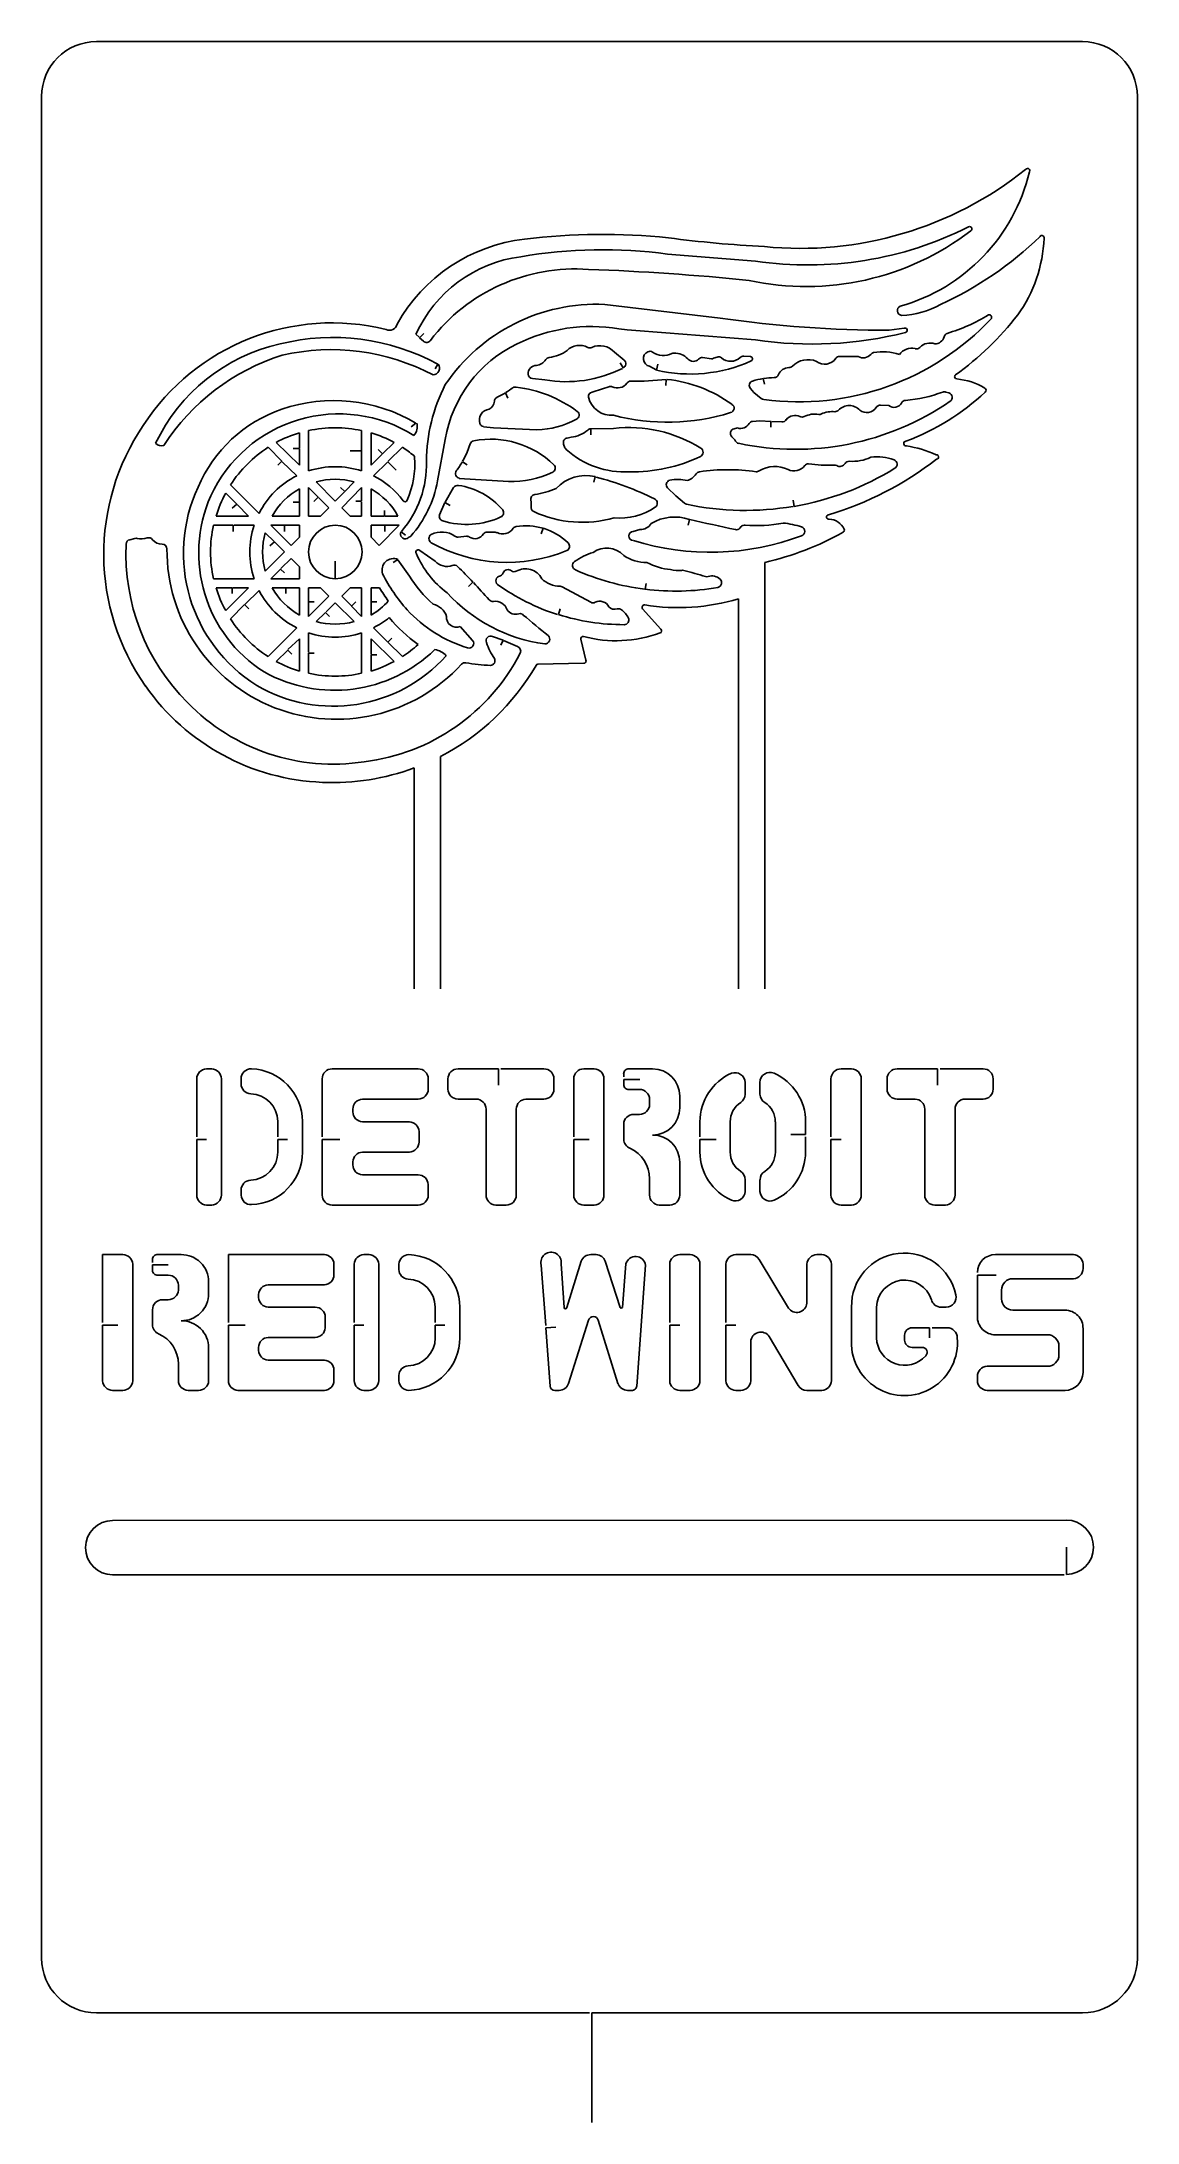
# Model space of a CAD drawing. Extents: x 0 to 2.5, y 0 to 4.75.
import ezdxf

# ---------------------------------------------------------------- set-up
doc = ezdxf.new("R2010")
doc.units = 0
doc.layers.add('WHITE', color=7, linetype='CONTINUOUS')

msp = doc.modelspace()

# ---------------------------------------------------------------- linework, layer by layer
at = {"layer": 'WHITE', "linetype": 'CONTINUOUS'}
for p, q in [((2.375, 4.75), (0.125, 4.75)), ((0, 4.625), (0, 0.375)), ((2.5, 0.375), (2.5, 4.625)), ((1.628999, 4.249), (1.427999, 4.264999)), ((1.284999, 4.15), (1.547999, 4.118999)), ((1.934, 4.091), (1.968, 4.096)), ((0.853999, 4.081999), (0.861, 4.074999)), ((0.871999, 4.084), (0.861999, 4.073999)), ((0.861999, 4.073999), (0.870999, 4.065999)), ((1.328999, 4.022999), (1.307, 4.040999)), ((0.898, 4.002999), (0.903999, 4.013999)), ((1.32, 4.017), (1.327, 4.005)), ((1.386999, 4.008999), (1.401999, 4.000999)), ((1.406, 4.013999), (1.402999, 4)), ((1.527999, 4.026), (1.508, 4.028999)), ((1.541, 4.03), (1.532999, 4.026999)), ((1.616999, 4.031), (1.601999, 4.032)), ((1.820999, 4.031), (1.863, 4.031)), ((1.064, 3.936), (1.057999, 3.947999)), ((1.12, 3.980999), (1.148, 3.977999)), ((1.424, 3.964999), (1.424999, 3.979)), ((1.625, 3.948999), (1.616999, 3.957999)), ((1.641999, 3.934999), (1.625, 3.948999)), ((1.646, 3.980999), (1.649, 3.967999)), ((2.069999, 3.947999), (2.062999, 3.95)), ((1.932999, 3.918999), (1.914, 3.92)), ((0.587999, 3.821), (0.587999, 3.857)), ((0.609, 3.861999), (0.609, 3.769999)), ((0.73, 3.815999), (0.73, 3.861999)), ((0.751999, 3.857), (0.751999, 3.782999)), ((0.842999, 3.871), (0.853999, 3.878999)), ((1.008, 3.871), (1.031, 3.868)), ((1.031, 3.868), (1.129999, 3.864)), ((1.253, 3.865999), (1.253, 3.851999)), ((1.253999, 3.865999), (1.304999, 3.867)), ((1.588, 3.868), (1.58, 3.865999)), ((1.639, 3.884), (1.621999, 3.882999)), ((1.664, 3.882999), (1.639, 3.884)), ((1.664, 3.869999), (1.664, 3.882999)), ((1.689, 3.881999), (1.666, 3.882999)), ((0.547999, 3.792), (0.517, 3.823999)), ((0.535, 3.835), (0.587999, 3.782999)), ((0.574, 3.821), (0.587999, 3.821)), ((0.587999, 3.782999), (0.587999, 3.819999)), ((0.703999, 3.815999), (0.73, 3.815999)), ((0.73, 3.769999), (0.73, 3.815)), ((0.751999, 3.782999), (0.777, 3.808)), ((0.768, 3.819), (0.777999, 3.809)), ((0.777999, 3.809), (0.804, 3.835)), ((0.823, 3.823999), (0.791, 3.792)), ((0.921, 3.842), (0.902999, 3.746999)), ((0.977999, 3.832), (0.971, 3.812999)), ((1.194, 3.822999), (1.190999, 3.831)), ((1.199, 3.845), (1.207999, 3.846999)), ((0.538999, 3.782999), (0.547999, 3.792)), ((0.582, 3.759), (0.549, 3.790999)), ((0.79, 3.790999), (0.757, 3.759)), ((0.809, 3.772), (0.79, 3.790999)), ((0.953, 3.753), (1.065, 3.746)), ((0.971, 3.783999), (0.959999, 3.790999)), ((1.259999, 3.743999), (1.263, 3.756999)), ((0.444999, 3.694), (0.419999, 3.719)), ((0.430999, 3.737999), (0.495999, 3.673)), ((0.587999, 3.698999), (0.587999, 3.729)), ((0.630999, 3.71), (0.609, 3.732)), ((0.609, 3.732), (0.609, 3.667)), ((0.620999, 3.7), (0.630999, 3.71)), ((0.625999, 3.744999), (0.67, 3.700999)), ((0.654999, 3.686), (0.632, 3.709)), ((0.67, 3.700999), (0.690999, 3.721999)), ((0.681999, 3.732), (0.691999, 3.723)), ((0.73, 3.732), (0.685, 3.686)), ((0.691999, 3.723), (0.712999, 3.744999)), ((0.73, 3.700999), (0.73, 3.732)), ((0.751999, 3.729), (0.751999, 3.667)), ((0.939999, 3.732), (0.921, 3.698999)), ((1.427999, 3.730999), (1.447, 3.713)), ((1.447, 3.713), (1.467, 3.696)), ((0.398, 3.667), (0.472, 3.667)), ((0.435, 3.684999), (0.444999, 3.694)), ((0.472, 3.667), (0.446, 3.693)), ((0.526, 3.667), (0.587999, 3.667)), ((0.574, 3.698999), (0.587999, 3.698999)), ((0.587999, 3.667), (0.587999, 3.697999)), ((0.609, 3.667), (0.635999, 3.667)), ((0.635999, 3.667), (0.654999, 3.686)), ((0.685, 3.686), (0.703999, 3.667)), ((0.703999, 3.667), (0.73, 3.667)), ((0.717, 3.700999), (0.73, 3.700999)), ((0.73, 3.667), (0.73, 3.698999)), ((0.751999, 3.667), (0.781, 3.667)), ((0.782, 3.68), (0.782, 3.667)), ((0.782, 3.667), (0.813, 3.667)), ((0.92, 3.697999), (0.907999, 3.67)), ((0.931999, 3.690999), (0.92, 3.697999)), ((1.478, 3.658999), (1.475, 3.645999)), ((1.715, 3.703), (1.717, 3.688999)), ((0.212999, 3.615999), (0.201, 3.612999)), ((0.437, 3.645999), (0.391999, 3.645999)), ((0.437, 3.631999), (0.437, 3.645999)), ((0.485, 3.645999), (0.439, 3.645999)), ((0.531, 3.608), (0.509999, 3.628999)), ((0.554, 3.645999), (0.523, 3.645999)), ((0.523, 3.645999), (0.569, 3.599999)), ((0.554, 3.631999), (0.554, 3.645999)), ((0.587999, 3.645999), (0.555, 3.645999)), ((0.569, 3.599999), (0.587999, 3.618999)), ((0.587999, 3.618999), (0.587999, 3.645999)), ((0.782999, 3.645999), (0.751999, 3.645999)), ((0.751999, 3.645999), (0.751999, 3.618999)), ((0.751999, 3.618999), (0.769999, 3.599999)), ((0.769999, 3.599999), (0.815999, 3.645999)), ((0.782999, 3.631999), (0.782999, 3.645999)), ((0.815999, 3.645999), (0.783999, 3.645999)), ((0.819999, 3.631), (0.829999, 3.622999)), ((0.968999, 3.621), (0.949999, 3.618999)), ((1.034999, 3.63), (1.016999, 3.63)), ((1.139999, 3.625999), (1.144, 3.638999)), ((1.35, 3.631999), (1.365, 3.635999)), ((1.593, 3.638999), (1.595999, 3.642999)), ((0.509999, 3.540999), (0.554, 3.585)), ((0.521, 3.598999), (0.531, 3.608)), ((0.554, 3.585), (0.532, 3.607)), ((0.569, 3.569999), (0.546, 3.546999)), ((0.587999, 3.551), (0.569, 3.569999)), ((0.67, 3.563999), (0.67, 3.523999)), ((0.801999, 3.561), (0.813, 3.568)), ((0.838999, 3.529999), (0.813, 3.566999)), ((0.898, 3.563999), (0.862999, 3.588)), ((0.391999, 3.523999), (0.485, 3.523999)), ((0.545, 3.546), (0.523, 3.523999)), ((0.523, 3.523999), (0.587999, 3.523999)), ((0.554, 3.536999), (0.545, 3.546)), ((0.587999, 3.523999), (0.587999, 3.551)), ((0.973999, 3.506), (0.984, 3.516)), ((1.044, 3.529999), (1.044999, 3.529999)), ((1.649999, 2.588), (1.649999, 3.561)), ((0.435, 3.503), (0.398, 3.503)), ((0.419999, 3.450999), (0.472, 3.503)), ((0.435, 3.49), (0.435, 3.503)), ((0.472, 3.503), (0.435999, 3.503)), ((0.495999, 3.496999), (0.463999, 3.466)), ((0.556999, 3.503), (0.526, 3.503)), ((0.556999, 3.49), (0.556999, 3.503)), ((0.587999, 3.503), (0.558, 3.503)), ((0.587999, 3.440999), (0.587999, 3.503)), ((0.635999, 3.503), (0.609, 3.503)), ((0.609, 3.503), (0.609, 3.471999)), ((0.609, 3.437999), (0.654999, 3.483999)), ((0.621999, 3.470999), (0.609, 3.470999)), ((0.609, 3.470999), (0.609, 3.437999)), ((0.654999, 3.483999), (0.635999, 3.503)), ((0.648999, 3.447999), (0.67, 3.469)), ((0.67, 3.469), (0.712999, 3.426)), ((0.685, 3.483999), (0.703999, 3.503)), ((0.707, 3.461999), (0.685, 3.483999)), ((0.703999, 3.503), (0.73, 3.503)), ((0.707, 3.460999), (0.717, 3.470999)), ((0.73, 3.503), (0.73, 3.437999)), ((0.771, 3.503), (0.751999, 3.503)), ((0.751999, 3.503), (0.751999, 3.471999)), ((0.764999, 3.470999), (0.751999, 3.470999)), ((0.751999, 3.470999), (0.751999, 3.440999)), ((1.253, 3.47), (1.187999, 3.505)), ((1.378999, 3.513), (1.376999, 3.5)), ((1.59, 3.477999), (1.59, 2.588)), ((0.462999, 3.464999), (0.430999, 3.431999)), ((0.472999, 3.454999), (0.462999, 3.464999)), ((0.625999, 3.426), (0.648, 3.447)), ((0.648, 3.447), (0.657, 3.437999)), ((0.73, 3.437999), (0.707, 3.460999)), ((1.182999, 3.454999), (1.179, 3.441999)), ((1.412999, 3.408999), (1.371, 3.454999)), ((0.517, 3.345999), (0.582, 3.411999)), ((0.587999, 3.387), (0.561999, 3.361999)), ((0.587999, 3.312999), (0.587999, 3.387)), ((0.609, 3.4), (0.609, 3.355999)), ((0.73, 3.308), (0.73, 3.4)), ((0.804, 3.335), (0.751999, 3.387)), ((0.751999, 3.387), (0.751999, 3.351999)), ((0.757, 3.411999), (0.788999, 3.38)), ((0.799, 3.388), (0.79, 3.378999)), ((0.79, 3.378999), (0.823, 3.345999)), ((0.982999, 3.382999), (0.954999, 3.414999)), ((1.052999, 3.384), (1.029, 3.391999)), ((1.047999, 3.371999), (1.052999, 3.384)), ((1.085999, 3.368999), (1.054, 3.382999)), ((1.241999, 3.338), (1.23, 3.385999)), ((0.561999, 3.361), (0.535, 3.335)), ((0.570999, 3.351999), (0.561999, 3.361)), ((0.621999, 3.354), (0.609, 3.354)), ((0.609, 3.354), (0.609, 3.308)), ((0.764999, 3.349999), (0.751999, 3.349999)), ((0.751999, 3.349999), (0.751999, 3.312999)), ((1.131999, 3.328999), (1.236999, 3.331)), ((0.85, 3.092), (0.85, 2.588)), ((0.91, 2.588), (0.91, 3.118)), ((0.354, 2.381999), (0.354, 2.25)), ((0.388, 2.404999), (0.375999, 2.404999)), ((0.409999, 2.117), (0.409999, 2.381999)), ((0.455, 2.381999), (0.455, 2.371)), ((0.639999, 2.381999), (0.639999, 2.25)), ((0.859, 2.404999), (0.662999, 2.404999)), ((0.882, 2.358999), (0.882, 2.381999)), ((0.926999, 2.381999), (0.926999, 2.358999)), ((1.042, 2.404999), (0.949999, 2.404999)), ((1.042, 2.368), (1.042, 2.404999)), ((1.146, 2.404999), (1.047999, 2.404999)), ((1.169, 2.358999), (1.169, 2.381999)), ((1.213999, 2.381999), (1.213999, 2.25)), ((1.261, 2.404999), (1.236999, 2.404999)), ((1.282999, 2.117), (1.282999, 2.381999)), ((1.327999, 2.394), (1.327999, 2.387)), ((1.365, 2.381), (1.327999, 2.381)), ((1.327999, 2.381), (1.327999, 2.368999)), ((1.394, 2.404999), (1.34, 2.404999)), ((1.800999, 2.381999), (1.800999, 2.25)), ((1.848, 2.404999), (1.824, 2.404999)), ((1.87, 2.117), (1.87, 2.381999)), ((1.929, 2.381999), (1.929, 2.358999)), ((2.043999, 2.404999), (1.952, 2.404999)), ((2.043999, 2.368), (2.043999, 2.404999)), ((2.148, 2.404999), (2.049999, 2.404999)), ((2.171, 2.358999), (2.171, 2.381999)), ((0.731999, 2.335999), (0.859, 2.335999)), ((0.949999, 2.335999), (0.990999, 2.335999)), ((1.105, 2.335999), (1.146, 2.335999)), ((1.34, 2.358), (1.363999, 2.358)), ((1.386999, 2.335), (1.386999, 2.323999)), ((1.455999, 2.315999), (1.455999, 2.342999)), ((1.605, 2.346999), (1.605, 2.374)), ((1.639, 2.374), (1.639, 2.346999)), ((1.952, 2.335999), (1.993, 2.335999)), ((2.107, 2.335999), (2.148, 2.335999)), ((0.538999, 2.285), (0.538999, 2.25)), ((0.595, 2.214999), (0.595, 2.285)), ((0.709999, 2.306999), (0.709999, 2.312999)), ((0.838999, 2.283999), (0.731999, 2.283999)), ((1.014, 2.312999), (1.014, 2.117)), ((1.082999, 2.117), (1.082999, 2.312999)), ((1.363999, 2.301), (1.350999, 2.301)), ((1.501999, 2.283999), (1.501999, 2.25)), ((1.570999, 2.214999), (1.570999, 2.283999)), ((1.674, 2.283999), (1.674, 2.214999)), ((1.743, 2.255), (1.743, 2.283999)), ((2.015, 2.312999), (2.015, 2.117)), ((2.084, 2.117), (2.084, 2.312999)), ((0.375999, 2.243999), (0.354, 2.243999)), ((0.354, 2.243999), (0.354, 2.117)), ((0.560999, 2.243999), (0.538999, 2.243999)), ((0.538999, 2.243999), (0.538999, 2.214999)), ((0.68, 2.243999), (0.639999, 2.243999)), ((0.639999, 2.243999), (0.639999, 2.117)), ((0.861, 2.237999), (0.861, 2.262)), ((1.248999, 2.243999), (1.213999, 2.243999)), ((1.213999, 2.243999), (1.213999, 2.117)), ((1.327999, 2.279), (1.327999, 2.243999)), ((1.539, 2.243999), (1.501999, 2.243999)), ((1.501999, 2.243999), (1.501999, 2.214999)), ((1.708999, 2.255), (1.743, 2.255)), ((1.743, 2.214999), (1.743, 2.25)), ((1.824, 2.243999), (1.800999, 2.243999)), ((1.800999, 2.243999), (1.800999, 2.117)), ((0.709999, 2.186), (0.709999, 2.193)), ((0.731999, 2.214999), (0.838999, 2.214999)), ((1.455999, 2.117), (1.455999, 2.191999)), ((0.859, 2.163), (0.731999, 2.163)), ((0.882, 2.117), (0.882, 2.141)), ((1.386999, 2.154), (1.386999, 2.117)), ((1.605, 2.125), (1.605, 2.151999)), ((1.639, 2.151999), (1.639, 2.125)), ((0.375999, 2.094), (0.388, 2.094)), ((0.455, 2.128), (0.455, 2.117)), ((0.662999, 2.094), (0.859, 2.094)), ((1.036, 2.094), (1.059999, 2.094)), ((1.236999, 2.094), (1.261, 2.094)), ((1.409, 2.094), (1.432999, 2.094)), ((1.824, 2.094), (1.848, 2.094)), ((2.038, 2.094), (2.062, 2.094)), ((0.138999, 1.825999), (0.138999, 1.980999)), ((0.138999, 1.980999), (0.185, 1.980999)), ((0.208, 1.958999), (0.208, 1.692999)), ((0.252999, 1.97), (0.252999, 1.963)), ((0.289, 1.957999), (0.252999, 1.957999)), ((0.252999, 1.957999), (0.252999, 1.945)), ((0.317999, 1.980999), (0.264999, 1.980999)), ((0.644999, 1.980999), (0.425999, 1.980999)), ((0.425999, 1.980999), (0.425999, 1.825999)), ((0.666999, 1.934999), (0.666999, 1.958999)), ((0.712999, 1.958999), (0.712999, 1.825999)), ((0.746999, 1.980999), (0.735, 1.980999)), ((0.768999, 1.692999), (0.768999, 1.958999)), ((0.814999, 1.958999), (0.814999, 1.947)), ((1.149999, 1.819), (1.139999, 1.957)), ((1.184999, 1.96), (1.192, 1.86)), ((1.197999, 1.86), (1.230999, 1.965999)), ((1.253, 1.980999), (1.264999, 1.980999)), ((1.286, 1.965999), (1.32, 1.86)), ((1.325, 1.86), (1.332999, 1.96)), ((1.378, 1.957), (1.358, 1.680999)), ((1.432999, 1.825999), (1.432999, 1.958999)), ((1.455999, 1.980999), (1.48, 1.980999)), ((1.501999, 1.958999), (1.501999, 1.692999)), ((1.560999, 1.958999), (1.560999, 1.825999)), ((1.618, 1.980999), (1.583999, 1.980999)), ((1.703999, 1.858999), (1.636999, 1.97)), ((1.746, 1.958999), (1.746, 1.87)), ((1.779999, 1.980999), (1.769, 1.980999)), ((1.802, 1.692999), (1.802, 1.958999)), ((2.354, 1.980999), (2.176, 1.980999)), ((2.375999, 1.949), (2.375999, 1.958999)), ((0.264999, 1.934), (0.289, 1.934)), ((0.312, 1.911), (0.312, 1.899999)), ((0.381, 1.891999), (0.381, 1.919)), ((0.517, 1.911999), (0.644999, 1.911999)), ((2.177999, 1.934), (2.134999, 1.934)), ((2.134999, 1.934), (2.134999, 1.84)), ((2.216, 1.925999), (2.354, 1.925999)), ((0.252999, 1.855), (0.252999, 1.820999)), ((0.289, 1.878), (0.275999, 1.878)), ((0.495, 1.883), (0.495, 1.889999)), ((0.624, 1.860999), (0.517, 1.860999)), ((0.898, 1.860999), (0.898, 1.825999)), ((0.953999, 1.791), (0.953999, 1.860999)), ((1.848, 1.860999), (1.848, 1.791)), ((1.904999, 1.791), (1.904999, 1.860999)), ((2.052, 1.860999), (2.063999, 1.860999)), ((2.19, 1.879999), (2.19, 1.899999)), ((2.335, 1.853999), (2.216, 1.853999)), ((0.138999, 1.692999), (0.138999, 1.82)), ((0.138999, 1.82), (0.173999, 1.82)), ((0.463999, 1.82), (0.425999, 1.82)), ((0.425999, 1.82), (0.425999, 1.692999)), ((0.647, 1.814), (0.647, 1.838)), ((0.735, 1.82), (0.712999, 1.82)), ((0.712999, 1.82), (0.712999, 1.692999)), ((0.92, 1.82), (0.898, 1.82)), ((0.898, 1.82), (0.898, 1.791)), ((1.149999, 1.814), (1.172999, 1.815)), ((1.159999, 1.680999), (1.149999, 1.814)), ((1.248, 1.830999), (1.202, 1.687)), ((1.315, 1.687), (1.269999, 1.830999)), ((1.432999, 1.692999), (1.432999, 1.82)), ((1.432999, 1.82), (1.455999, 1.82)), ((1.583999, 1.82), (1.560999, 1.82)), ((1.560999, 1.82), (1.560999, 1.692999)), ((2.026, 1.814), (1.985999, 1.814)), ((2.026, 1.791), (2.026, 1.814)), ((2.065999, 1.814), (2.032, 1.814)), ((2.375999, 1.712), (2.375999, 1.812)), ((0.381, 1.692999), (0.381, 1.768)), ((0.495, 1.761999), (0.495, 1.769)), ((0.517, 1.792), (0.624, 1.792)), ((1.618, 1.692999), (1.618, 1.781999)), ((1.659999, 1.794), (1.725999, 1.682)), ((1.968999, 1.797), (1.968999, 1.786)), ((1.985999, 1.769), (2.009, 1.769)), ((2.176, 1.797999), (2.295, 1.797999)), ((2.321, 1.771999), (2.321, 1.751999)), ((0.312, 1.730999), (0.312, 1.692999)), ((0.644999, 1.74), (0.517, 1.74)), ((0.666999, 1.692999), (0.666999, 1.717)), ((2.295, 1.725999), (2.157, 1.725999)), ((0.185, 1.671), (0.162, 1.671)), ((0.333999, 1.671), (0.358, 1.671)), ((0.448, 1.671), (0.644999, 1.671)), ((0.735, 1.671), (0.746999, 1.671)), ((0.814999, 1.705), (0.814999, 1.692999)), ((1.180999, 1.671), (1.171, 1.671)), ((1.345999, 1.671), (1.337, 1.671)), ((1.48, 1.671), (1.455999, 1.671)), ((1.583999, 1.671), (1.595, 1.671)), ((1.746, 1.671), (1.779999, 1.671)), ((2.134999, 1.702999), (2.134999, 1.692999)), ((2.157, 1.671), (2.335, 1.671)), ((2.338, 1.375), (0.162, 1.373999)), ((2.338, 1.312999), (2.338, 1.251)), ((0.162, 1.25), (2.332999, 1.25)), ((0.125, 0.25), (1.25, 0.25)), ((1.254999, 0), (1.254999, 0.25)), ((1.254999, 0.25), (2.375, 0.25))]:
    msp.add_line(p, q, dxfattribs=at)
msp.add_circle((0.67, 3.585), 0.061, dxfattribs=at)
for centre, radius, start, end in [((0.125, 4.625), 0.125, 90, 180), ((2.375, 4.625), 0.125, 0, 90), ((1.730899, 5.1019), 0.823957, 264.2957, 308.6044), ((1.844799, 4.550899), 0.420696, 285.7509, 346.5451), ((2.2495, 4.4555), 0.005147, 330.9454, 150.9456), ((1.749, 5.0545), 0.814378, 261.5266, 296.7066), ((2.117499, 4.322499), 0.005147, 299.0546, 119.0507), ((1.145099, 3.919099), 0.382337, 96.47258, 150.9075), ((1.279099, 2.8702), 1.439729, 83.9837, 97.06578), ((1.8068, 7.218899), 2.941136, 262.6394, 266.9244), ((1.744899, 4.808199), 0.617239, 257.7561, 307.4231), ((1.71, 4.892999), 0.817537, 294.6528, 314.0088), ((1.9648, 4.313699), 0.322459, 324.4024, 357.7428), ((2.282099, 4.3022), 0.005044, 346.2392, 145.6734), ((1.1316, 3.956999), 0.304456, 97.28374, 155.7585), ((1.217599, 3.814499), 0.416603, 85.81541, 142.5195), ((1.2804, 3.151799), 1.122942, 82.44717, 99.6066), ((1.0505, -1.3529), 5.586392, 84.21072, 87.97395), ((1.266099, 3.7341), 0.416336, 87.39806, 145.9855), ((1.9634, 4.1359), 0.010989, 113.5403, 262.681), ((1.9545, 4.3227), 0.197832, 272.1725, 299.1953), ((0.6631, 3.593699), 0.514203, 76.17185, 146.9682), ((0.794099, 4.1083), 0.017219, 242.1032, 348.9511), ((1.2529, 3.722799), 0.376693, 80.20261, 116.4698), ((38.473, 467.391), 464.7846, 265.4147, 265.4533), ((1.9347, 6.775199), 2.684201, 261.7169, 269.985), ((1.757599, 4.9306), 0.871142, 261.5109, 284.1798), ((1.7278, 4.5297), 0.601991, 262.3827, 316.8511), ((1.9695, 4.091), 0.00522, 286.6978, 106.6992), ((1.954499, 4.4597), 0.391896, 286.5298, 301.6257), ((1.6697, 4.5615), 0.707269, 305.9577, 321.9943), ((2.1617, 4.120399), 0.005852, 335.6384, 106.8868), ((0.6348, 3.6552), 0.414858, 102.6427, 154.621), ((0.664399, 3.570299), 0.504259, 61.63075, 103.813), ((0.661, 3.552799), 0.494062, 61.99301, 103.1024), ((0.878099, 4.0739), 0.010621, 228.0529, 326.4572), ((1.2118, 3.7939), 0.294766, 115.4784, 170.608), ((1.1497, 4.1108), 0.08222, 275.7937, 306.842), ((1.2274, 4.0153), 0.041144, 63.12356, 133.7185), ((1.250499, 4.0618), 0.010783, 245.3365, 294.6638), ((1.2734, 4.0106), 0.045311, 42.1376, 113.9626), ((1.3903, 4.026099), 0.017495, 114.6608, 259.0769), ((1.3877, 4.032199), 0.010822, 54.40078, 115.6224), ((1.418399, 4.0752), 0.042047, 234.4943, 297.7839), ((1.4426, 4.027999), 0.011007, 87.91743, 114.7022), ((1.4434, 3.996599), 0.042434, 43.85424, 90.5406), ((1.900499, 4.029699), 0.01058, 103.6424, 143.455), ((1.9198, 3.924), 0.11803, 71.62643, 100.6435), ((1.985, 4.014999), 0.035, 76.75942, 143.1301), ((1.9962, 4.058899), 0.010404, 252.0875, 318.5037), ((2.0269, 4.0309), 0.031138, 69.12085, 137.3426), ((2.0378, 4.081999), 0.022, 270.5209, 344.1985), ((2.069299, 4.0741), 0.010473, 108.4345, 169.5484), ((0.6965, 3.5608), 0.495683, 107.3127, 147.3808), ((0.8917, 4.005), 0.016052, 274.6451, 34.08548), ((1.128999, 3.992), 0.018999, 90, 183.0133), ((1.121, 3.991999), 0.011045, 185.1944, 264.8053), ((1.125299, 4.0404), 0.029648, 277.173, 326.4171), ((1.197299, 4.257899), 0.284208, 260.0107, 296.7003), ((1.159299, 4.017999), 0.011076, 96.74006, 147.1692), ((1.3215, 4.014699), 0.01115, 299.5537, 47.89824), ((1.48, 4.329999), 0.338864, 256.866, 294.22), ((1.486999, 4.037), 0.01697, 220.2367, 315), ((1.5075, 4.017999), 0.011011, 87.39743, 140.5261), ((1.528399, 4.036799), 0.010825, 267.8792, 295.1448), ((1.544199, 4.019899), 0.010575, 49.98634, 107.5789), ((1.572, 4.051999), 0.031827, 228.8137, 313.727), ((1.6016, 4.020999), 0.011007, 87.91743, 133.5318), ((1.616299, 4.0257), 0.00542, 299.876, 82.47627), ((1.705899, 3.978699), 0.027344, 91.88799, 155.5907), ((1.705399, 4.017), 0.011007, 267.9174, 313.5301), ((1.7485, 3.974499), 0.049502, 66.80154, 135.8185), ((1.7867, 4.044199), 0.030583, 232.3057, 325.7905), ((1.820399, 4.020199), 0.010807, 86.82038, 141.009), ((1.8743, 4.0518), 0.023671, 241.4861, 318.2452), ((1.269999, 3.7885), 0.392015, 152.912, 179.4884), ((0.930599, 4.167099), 0.253447, 295.3215, 300.1767), ((0.9234, 4.1634), 0.253681, 302.3118, 306.6982), ((1.080299, 3.950299), 0.011035, 75.83783, 118.6513), ((1.0496, 3.673499), 0.289444, 53.44287, 83.37344), ((1.2583, 3.9398), 0.010456, 102.7071, 189.913), ((1.615, 2.879299), 1.129283, 106.5141, 108.536), ((1.298, 3.951599), 0.011142, 68.96249, 111.0377), ((1.3137, 3.985899), 0.02658, 243.9164, 323.2594), ((1.3442, 3.963999), 0.011001, 91.04163, 146.8884), ((1.3578, 4.5177), 0.542875, 268.5434, 277.1106), ((1.394, 3.672699), 0.308077, 54.01912, 83.85082), ((1.6251, 3.964799), 0.010575, 106.9053, 220.0137), ((1.671999, 3.823999), 0.159062, 99.40309, 108.321), ((1.672999, 3.823999), 0.158977, 90.72065, 99.04757), ((1.670799, 3.993999), 0.011001, 271.0416, 338.5873), ((1.9456, 4.2441), 0.314138, 274.6379, 290.5753), ((1.782799, 4.346), 0.542089, 290.4274, 313.0714), ((2.059499, 3.9404), 0.010218, 69.96899, 110.0311), ((2.066599, 3.937699), 0.0108, 306.3394, 71.73192), ((2.088, 3.985), 0.004999, 126.8705, 270), ((2.074399, 3.830399), 0.150198, 58.89231, 84.80553), ((2.1491, 3.9541), 0.005658, 313.5679, 59.38228), ((0.652199, 3.6077), 0.3207, 108.9604, 157.0008), ((0.6782, 3.5784), 0.321711, 57.93042, 155.2672), ((0.666399, 3.563799), 0.366803, 59.23984, 108.8301), ((1.023699, 3.8861), 0.025045, 96.18861, 198.8691), ((1.011, 3.930599), 0.022058, 297.0309, 355.8404), ((1.0441, 3.928099), 0.011136, 117.2553, 175.3644), ((1.216099, 3.8975), 0.010269, 292.3195, 55.23425), ((1.3, 3.950099), 0.053389, 193.0992, 275.3791), ((1.427899, 4.3708), 0.48948, 255.4584, 287.1208), ((1.569499, 3.9131), 0.010404, 283.9027, 58.28429), ((1.72, 4.442199), 0.622916, 257.9541, 304.5218), ((1.6483, 3.944), 0.011004, 235.0078, 268.4378), ((1.7188, 3.8716), 0.025043, 63.43494, 142.1252), ((1.764, 3.846999), 0.052773, 80.1807, 117.0506), ((1.7742, 3.910099), 0.011182, 263.8294, 295.4193), ((1.803599, 3.846099), 0.059246, 83.79865, 114.5318), ((1.809399, 3.916299), 0.01128, 273.0393, 319.6742), ((1.842499, 3.8845), 0.034648, 45, 135.0001), ((1.882899, 3.9279), 0.02473, 229.9273, 328.5594), ((1.9132, 3.909), 0.011029, 85.84035, 146.8895), ((1.9449, 3.934799), 0.019709, 233.0141, 330.183), ((1.971799, 3.92), 0.011029, 94.15965, 152.9696), ((0.665099, 3.5801), 0.523405, 145.8393, 215.1203), ((0.67, 3.585), 0.284091, 106.7765, 118.369), ((0.669499, 3.584899), 0.283627, 77.68373, 102.3163), ((0.667999, 3.5861), 0.283632, 61.34762, 72.77251), ((0.827299, 3.871299), 0.029714, 316.9091, 15.01827), ((1.009899, 3.881299), 0.010435, 198.435, 259.5485), ((1.126999, 4.056), 0.192023, 270.8952, 298.9677), ((1.201299, 3.915999), 0.069324, 275.5461, 310.1443), ((1.2534, 3.855399), 0.010607, 92.16142, 134.2361), ((1.339299, 3.556), 0.312885, 58.23531, 96.29368), ((1.582, 3.855799), 0.010394, 101.0937, 228.0937), ((1.5356, 3.8083), 0.055932, 32.07063, 45.2173), ((1.5949, 3.888799), 0.021941, 251.6478, 330.5142), ((1.623299, 3.871999), 0.011076, 96.74006, 147.1713), ((1.6899, 3.8928), 0.010791, 265.2363, 327.4881), ((1.735, 3.904), 0.01118, 243.435, 296.5651), ((0.2739, 3.8471), 0.019799, 225.4093, 284.9502), ((0.67, 3.584999), 0.283778, 122.626, 147.3739), ((0.668999, 3.585), 0.284253, 50.71059, 57.20421), ((0.643199, 3.7866), 0.208311, 336.3391, 3.964112), ((0.846, 3.801), 0.004999, 0, 53.1301), ((0.7739, 3.902899), 0.216634, 329.2086, 335.4816), ((0.988499, 3.828099), 0.011183, 102.9178, 159.6233), ((1.0239, 3.6331), 0.209343, 46.12255, 100.4297), ((1.200799, 3.8347), 0.010475, 99.91251, 200.6841), ((1.2038, 3.827199), 0.010652, 203.1983, 230.3322), ((1.330099, 3.966099), 0.198399, 227.8604, 273.1494), ((1.3492, 4.1226), 0.35468, 268.6753, 295.6981), ((1.498399, 3.812799), 0.01077, 295.1451, 58.67131), ((1.591999, 3.843), 0.010295, 209.0546, 258.6911), ((1.849699, 3.8933), 0.101531, 266.216, 294.6214), ((1.907299, 3.6995), 0.102672, 68.45766, 98.57218), ((1.9725, 3.832499), 0.005522, 95.19521, 275.1944), ((1.932499, 3.563799), 0.266305, 65.95669, 81.25217), ((2.0415, 3.802), 0.005024, 275.7106, 95.71303), ((0.669999, 3.585), 0.194987, 116.8279, 153.1721), ((0.6695, 3.5848), 0.194831, 71.90915, 108.0909), ((0.669, 3.585), 0.194987, 36.86987, 63.17213), ((0.643499, 3.785399), 0.234601, 319.1656, 1.612197), ((0.955699, 3.7641), 0.011353, 148.69, 256.3289), ((0.773099, 3.900399), 0.216564, 322.9767, 329.6579), ((1.07, 3.976), 0.230054, 268.7546, 294.6707), ((1.1612, 3.776599), 0.010733, 296.5651, 43.49277), ((1.2414, 3.6679), 0.09168, 76.37301, 137.3436), ((1.094399, 3.1003), 0.677528, 63.37822, 75.41612), ((1.463, 3.782), 0.03551, 286.3895, 327.6526), ((1.5024, 3.756899), 0.011187, 97.18854, 147.0183), ((1.5655, 3.334199), 0.438568, 81.54288, 98.45712), ((1.630699, 3.7788), 0.010822, 266.2916, 305.5992), ((1.672699, 3.7121), 0.068021, 63.54796, 121.6572), ((1.7162, 3.8022), 0.031985, 245.6742, 320.8366), ((1.6057, 4.3308), 0.651379, 279.8383, 301.5988), ((1.7495, 3.775), 0.011011, 87.39743, 140.5276), ((1.796599, 4.125), 0.342189, 262.173, 271.9091), ((1.583899, 4.3843), 0.74484, 286.4642, 307.9546), ((1.8092, 3.7719), 0.011182, 64.58071, 96.17068), ((1.820999, 3.793999), 0.013892, 239.7434, 329.7436), ((1.8423, 3.781), 0.011022, 86.35882, 147.1726), ((1.940999, 3.785), 0.010816, 303.6901, 68.19823), ((0.680099, 3.582299), 0.356516, 154.9948, 237.9725), ((0.6796, 3.5826), 0.321267, 156.052, 237.7148), ((0.6689, 3.583), 0.283632, 151.3476, 162.7725), ((0.67, 3.585), 0.16571, 119.6591, 150.3409), ((0.669499, 3.584899), 0.165904, 74.7994, 105.2006), ((0.6685, 3.5859), 0.165702, 29.30313, 59.73611), ((0.652999, 3.790199), 0.253705, 318.1639, 350.1961), ((0.949399, 3.725899), 0.011214, 81.79765, 147.0181), ((0.9275, 3.575599), 0.163123, 40.2508, 81.71593), ((1.126999, 3.705), 0.01118, 100.3048, 190.3054), ((1.093899, 3.9177), 0.204076, 278.7654, 293.1101), ((1.393999, 3.696), 0.010816, 303.6901, 68.19823), ((1.436399, 3.738399), 0.011131, 107.7839, 221.3788), ((1.4508, 3.660799), 0.089981, 75.71666, 101.4099), ((0.829299, 3.704599), 0.005024, 211.1593, 341.2025), ((0.918099, 3.6663), 0.010756, 159.8804, 253.2501), ((0.9697, 3.835099), 0.187266, 253.0165, 294.7174), ((1.0433, 3.6747), 0.010778, 295.8519, 35.90956), ((1.086, 3.694), 0.03132, 350.8374, 16.69924), ((1.128, 3.686999), 0.01118, 169.6952, 243.4344), ((1.2332, 3.9139), 0.261276, 245.0533, 286.1804), ((1.320099, 3.8039), 0.141603, 264.2854, 304.3522), ((1.444, 3.562), 0.102727, 70.68361, 121.0594), ((1.4736, 3.7043), 0.010604, 231.509, 255.8328), ((1.605999, 4.330999), 0.651148, 258.0343, 279.6359), ((5.264599, 20.53), 17.2905, 257.3531, 257.7061), ((1.796, 3.665), 0.005099, 101.3107, 281.3099), ((1.795499, 3.6211), 0.038898, 24.127, 87.79155), ((0.2034, 3.602799), 0.010478, 103.2405, 178.8981), ((0.215499, 3.6059), 0.010404, 76.09731, 103.9028), ((0.228, 3.652), 0.037336, 254.476, 290.3764), ((0.244199, 3.606699), 0.010822, 35.59922, 107.2587), ((0.274, 3.629999), 0.027018, 218.9909, 272.1211), ((0.669, 3.584999), 0.283637, 167.5807, 192.4192), ((0.67, 3.585), 0.194797, 161.7511, 198.2489), ((0.669999, 3.585), 0.165939, 164.6237, 195.3763), ((0.8295, 3.625799), 0.010783, 151.3045, 294.6638), ((1.0891, 3.216799), 0.473746, 121.4387, 122.5797), ((0.8949, 3.615499), 0.011183, 121.8425, 238.1575), ((0.9126, 3.5773), 0.053233, 55.17551, 116.3244), ((0.9494, 3.629999), 0.011016, 234.5825, 273.1221), ((0.9697, 3.610199), 0.010822, 54.40078, 93.70869), ((0.988499, 3.638299), 0.023055, 237.0702, 327.7575), ((1.016499, 3.619), 0.011011, 87.39743, 140.5285), ((1.0343, 3.618799), 0.01123, 65.26049, 86.42435), ((1.0519, 3.654799), 0.028817, 243.435, 326.7511), ((1.084699, 3.631899), 0.011229, 98.70737, 140.782), ((1.1045, 3.5039), 0.140756, 73.70235, 98.78645), ((1.1035, 3.504499), 0.140742, 46.15152, 72.85239), ((1.35, 3.6215), 0.010499, 90, 270), ((1.526, 4.177), 0.592696, 252.7267, 290.5447), ((1.3651, 3.666999), 0.031, 269.8152, 326.7207), ((1.5855, 3.6459), 0.01021, 255.8277, 317.3858), ((1.6035, 3.635499), 0.010606, 81.8698, 135), ((1.629099, 3.985899), 0.340753, 265.9443, 280.6372), ((1.493199, 4.234499), 0.691511, 283.1058, 299.0522), ((1.672999, 3.459), 0.192937, 71.56504, 84.3485), ((1.730999, 3.631999), 0.01044, 286.6994, 73.30076), ((1.8256, 3.6348), 0.005882, 305.3112, 22.16554), ((0.67, 3.579399), 0.477583, 177.1676, 225.1188), ((0.275, 3.592), 0.010999, 0, 90), ((0.672399, 3.5894), 0.386491, 179.6145, 317.6425), ((0.803, 3.5436), 0.026369, 67.71442, 198.9832), ((0.858999, 3.5845), 0.005315, 41.18592, 221.1862), ((1.051699, 3.6637), 0.213378, 202.8037, 233.5758), ((1.062, 3.915999), 0.355005, 240.8357, 292.5206), ((0.924999, 3.587999), 0.036055, 221.6335, 289.44), ((1.193899, 3.5979), 0.010715, 292.4965, 48.76337), ((1.222, 3.553999), 0.010816, 123.6901, 248.1988), ((1.2947, 3.4582), 0.131044, 106.2637, 126.905), ((1.288999, 3.539999), 0.053758, 43.49257, 125.1663), ((1.379299, 3.651), 0.090016, 235.2687, 271.0821), ((1.116999, 3.706), 0.379686, 206.7675, 221.7965), ((1.0964, 3.692399), 0.304349, 212.2488, 228.0632), ((0.941399, 3.5436), 0.011327, 47.8624, 112.9325), ((-0.272899, 2.328999), 1.728804, 43.36169, 45.02578), ((1.047399, 3.5192), 0.011063, 102.5288, 227.9361), ((1.042899, 3.540699), 0.010756, 275.8699, 339.8804), ((1.0643, 3.5325), 0.012228, 50.97432, 158.2866), ((1.078299, 3.550199), 0.010331, 232.4651, 297.0611), ((1.104, 3.504999), 0.041593, 27.18111, 120.2566), ((1.181599, 3.563999), 0.057017, 224.5735, 271.407), ((1.4436, 4.048599), 0.552735, 245.9112, 262.9753), ((1.444399, 3.676), 0.131336, 241.1319, 265.8957), ((1.4513, 3.591199), 0.048978, 250.5663, 280.2316), ((1.462499, 3.5329), 0.010404, 76.09731, 103.9025), ((14.7207, 50.7887), 49.07005, 254.3275, 254.3881), ((1.518, 3.539), 0.01044, 253.3006, 286.6992), ((1.529099, 3.501899), 0.028327, 48.1481, 106.6408), ((1.5403, 3.514899), 0.011229, 283.9125, 46.45046), ((0.669299, 3.5871), 0.284036, 197.2229, 208.6314), ((0.6693, 3.586299), 0.19494, 207.2616, 243.3955), ((0.67, 3.585), 0.16571, 209.6591, 240.3409), ((0.667599, 3.5836), 0.165704, 300.6198, 318.131), ((1.1147, 3.7105), 0.401482, 211.1204, 216.2676), ((1.1979, 3.7411), 0.369493, 222.3895, 262.2383), ((-0.2667, 2.3234), 1.728195, 41.83122, 43.59093), ((1.0296, 3.483099), 0.011187, 219.5419, 277.1885), ((1.0353, 3.4442), 0.028112, 18.2416, 98.79266), ((1.331399, 3.918999), 0.501376, 234.465, 252.0638), ((1.1818, 3.4968), 0.01028, 52.90716, 83.29025), ((1.258, 3.48), 0.01118, 243.435, 296.5651), ((1.273599, 3.4498), 0.022807, 26.56505, 117.6883), ((1.4523, 3.940999), 0.483063, 260.9121, 286.5629), ((1.446799, 4.048799), 0.55322, 262.7516, 280.014), ((0.669999, 3.585), 0.283778, 212.6261, 237.374), ((0.669499, 3.5861), 0.165904, 254.7994, 285.2006), ((0.670899, 3.586499), 0.194578, 296.2622, 308.8668), ((1.063199, 3.6611), 0.352312, 219.9222, 234.5776), ((1.0625, 3.6625), 0.310004, 222.5161, 253.0264), ((0.8828, 3.4235), 0.043677, 19.3891, 76.50432), ((0.9462, 3.4356), 0.0224, 173.83, 293.1314), ((1.0812, 3.465699), 0.023059, 213.4827, 289.7708), ((1.0913, 3.433599), 0.010679, 43.86182, 102.4705), ((2.4745, 5.051099), 2.117645, 229.4929, 231.4919), ((1.3291, 3.9203), 0.501299, 252.5771, 269.9886), ((1.307299, 3.4721), 0.018024, 222.2952, 288.4349), ((1.3161, 3.4446), 0.01087, 50.59934, 106.5986), ((1.288599, 3.407799), 0.056803, 27.46727, 52.7267), ((1.328799, 3.429999), 0.011001, 271.0416, 21.41383), ((1.3756, 3.4584), 0.00572, 85.9149, 216.4692), ((0.669499, 3.5852), 0.194831, 251.9091, 288.0909), ((0.667299, 3.583299), 0.283819, 303.2701, 312.4869), ((0.9754, 3.3759), 0.010467, 251.0458, 43.05157), ((1.0243, 3.382699), 0.01042, 63.18904, 206.8104), ((1.151999, 3.424), 0.144516, 198.5603, 214.5698), ((1.1483, 3.385999), 0.011004, 268.4378, 46.0953), ((1.235, 3.386999), 0.005099, 78.69112, 191.3099), ((1.310699, 3.675099), 0.292789, 255.2186, 290.0316), ((1.409299, 3.4051), 0.005375, 288.4349, 46.50592), ((0.6653, 3.578799), 0.345921, 239.7435, 318.1519), ((0.6683, 3.5973), 0.32813, 240.7554, 314.1851), ((0.6697, 3.584599), 0.283626, 241.6459, 253.2582), ((0.679899, 3.566099), 0.463507, 276.9518, 332.766), ((0.667899, 3.5843), 0.284036, 287.2228, 298.6314), ((0.890799, 3.319299), 0.043133, 41.71075, 81.73843), ((0.6657, 3.592299), 0.533519, 297.2519, 330.0566), ((0.965799, 3.321), 0.011217, 78.69007, 134.2751), ((1.0347, 3.690199), 0.364357, 259.4518, 268.3172), ((1.023499, 3.3368), 0.01083, 272.6511, 28.6949), ((1.081799, 3.3586), 0.011189, 335.7256, 68.00861), ((1.1332, 3.323299), 0.005859, 101.8892, 152.5603), ((1.237399, 3.336), 0.005015, 265.4261, 23.49683), ((0.66, 3.575), 0.516279, 214.9829, 267.8912), ((0.6695, 3.5851), 0.283627, 257.6837, 282.3163), ((0.664999, 3.562999), 0.462501, 224.124, 278.8309), ((0.663899, 3.592), 0.533491, 267.5398, 290.4153), ((0.376999, 2.381999), 0.023021, 92.48956, 180), ((0.386999, 2.381999), 0.023, 0, 87.51041), ((0.478, 2.381999), 0.023021, 87.51044, 180), ((0.474, 2.2841), 0.121003, 0.426159, 87.63181), ((0.662999, 2.381999), 0.023, 90, 180), ((0.859, 2.381999), 0.023, 0, 90), ((0.949999, 2.381999), 0.023, 90, 180), ((1.146, 2.381999), 0.023, 0, 90), ((1.236999, 2.381999), 0.023, 90, 180), ((1.259999, 2.381999), 0.023, 0, 87.51033), ((1.338999, 2.394), 0.011045, 84.80557, 180), ((1.393999, 2.342999), 0.061999, 0, 89.99989), ((1.623299, 2.2841), 0.121364, 113.9673, 180.0473), ((1.582, 2.373399), 0.023007, 1.494333, 110.3232), ((1.6618, 2.374099), 0.022835, 66.24132, 180.251), ((1.621999, 2.284399), 0.121, 359.8106, 66.10483), ((1.824, 2.381999), 0.023, 90, 180), ((1.847, 2.381999), 0.023, 0, 87.51033), ((1.952, 2.381999), 0.023, 90, 180), ((2.148, 2.381999), 0.023, 0, 90), ((0.478, 2.371), 0.023, 180, 267.5104), ((0.4749, 2.284), 0.064034, 0.893713, 88.12066), ((0.732999, 2.312999), 0.023, 92.48952, 180), ((0.859, 2.358999), 0.023, 270, 0), ((0.949999, 2.358999), 0.023, 180, 270), ((0.990999, 2.312999), 0.023, 0, 90), ((1.105999, 2.312999), 0.023, 92.48937, 180), ((1.146, 2.358999), 0.023, 270, 0), ((1.338999, 2.368999), 0.010999, 180, 275.1947), ((1.363999, 2.335), 0.023, 0, 90), ((1.623, 2.284199), 0.052, 122.5895, 180.2204), ((1.582499, 2.346699), 0.022493, 303.7607, 0.76372), ((1.662, 2.347599), 0.023007, 181.4943, 238.5229), ((1.621799, 2.2841), 0.052177, 359.8901, 57.28457), ((1.952, 2.358999), 0.023, 180, 270), ((1.991999, 2.312999), 0.023021, 0, 87.51044), ((2.107, 2.312999), 0.023, 90, 180), ((2.148, 2.358999), 0.023, 270, 0), ((0.732999, 2.306999), 0.023021, 180, 267.5104), ((0.837999, 2.261), 0.023021, 2.489552, 87.51045), ((1.350999, 2.278), 0.023, 90, 177.5106), ((1.363999, 2.323999), 0.023, 270, 0), ((1.394, 2.315999), 0.061999, 270, 0), ((0.837999, 2.237999), 0.023021, 272.4896, 0), ((1.350999, 2.245199), 0.023031, 182.9866, 246.9975), ((1.393999, 2.191999), 0.061999, 0, 89.99989), ((0.474999, 2.214999), 0.064, 271.7899, 0), ((0.474999, 2.214999), 0.120066, 271.9091, 0), ((0.732999, 2.186), 0.023021, 180, 267.5104), ((0.732999, 2.192), 0.023021, 92.48955, 177.5105), ((1.3114, 2.154799), 0.075663, 359.3938, 66.14515), ((1.623, 2.2156), 0.121001, 180.2841, 246.1048), ((1.6232, 2.2149), 0.052177, 179.8904, 237.2846), ((1.621999, 2.214799), 0.052, 302.5896, 0.220367), ((1.6217, 2.215899), 0.121364, 293.9673, 359.5749), ((0.477999, 2.128), 0.023021, 92.48956, 180), ((0.859, 2.14), 0.023021, 2.489552, 90), ((1.582, 2.151999), 0.023, 0, 55.61971), ((1.661499, 2.1517), 0.022466, 120.7888, 179.2363), ((0.377, 2.117), 0.023, 180, 267.5104), ((0.387, 2.117), 0.023021, 272.4896, 0), ((0.478, 2.118), 0.023021, 182.4895, 272.4895), ((0.662999, 2.117), 0.023, 180, 270), ((0.859, 2.117), 0.023, 270, 0), ((1.037, 2.117), 0.023, 180, 267.5103), ((1.059999, 2.117), 0.023, 270, 0), ((1.236999, 2.117), 0.023, 180, 270), ((1.259999, 2.117), 0.023021, 272.4896, 0), ((1.409999, 2.117), 0.023, 180, 267.5106), ((1.432999, 2.117), 0.023, 270, 0), ((1.5822, 2.1263), 0.022823, 248.9445, 356.7364), ((1.662, 2.126199), 0.023031, 182.9866, 293.0025), ((1.824, 2.117), 0.023, 180, 270), ((1.847, 2.117), 0.023021, 272.4896, 0), ((2.038, 2.117), 0.023, 180, 270), ((2.061, 2.117), 0.023021, 272.4896, 0), ((0.185, 1.957999), 0.023, 2.489668, 90), ((0.263999, 1.969999), 0.011045, 84.80557, 179.9994), ((0.319, 1.919), 0.061999, 0, 90.92406), ((0.643999, 1.957999), 0.023021, 2.489552, 87.51048), ((0.736, 1.957999), 0.023021, 92.48956, 177.5103), ((0.745999, 1.957999), 0.023021, 2.489552, 87.51048), ((0.837999, 1.957999), 0.023, 90, 177.5103), ((0.833, 1.860099), 0.121003, 0.426159, 87.6318), ((1.162199, 1.9634), 0.023104, 351.5185, 196.0816), ((1.252599, 1.957899), 0.023068, 89.0078, 159.444), ((1.2644, 1.957999), 0.023007, 20.32317, 88.50567), ((1.355199, 1.9536), 0.023104, 8.481495, 163.9184), ((1.455999, 1.957999), 0.023021, 90, 177.5105), ((1.478999, 1.957999), 0.023021, 2.489668, 87.51044), ((1.583999, 1.957999), 0.023, 90, 177.5103), ((1.617699, 1.9585), 0.022466, 30.78881, 89.23597), ((1.769, 1.957999), 0.023, 90, 177.5103), ((1.779, 1.957999), 0.023021, 2.489552, 87.51063), ((1.968299, 1.8643), 0.120263, 11.85185, 181.5714), ((2.176, 1.939999), 0.041, 90, 179.9998), ((2.352999, 1.957999), 0.023021, 2.489552, 87.51003), ((2.353, 1.949), 0.023021, 272.4896, 0), ((0.263999, 1.945), 0.010999, 180, 275.1943), ((0.289, 1.911), 0.023, 0, 90), ((0.289, 1.901), 0.023021, 270, 357.5104), ((0.518, 1.888999), 0.023021, 92.48952, 177.5105), ((0.643999, 1.934999), 0.023021, 272.4896, 0), ((0.837999, 1.9479), 0.023017, 182.2409, 265.0088), ((0.8339, 1.860999), 0.064034, 0, 88.12066), ((1.968999, 1.858799), 0.064037, 17.47169, 178.0312), ((2.216, 1.899999), 0.026, 90, 180), ((0.275999, 1.855), 0.023, 90, 180), ((0.318999, 1.892), 0.062008, 269.076, 359.9999), ((0.518, 1.883999), 0.023021, 182.4894, 267.5104), ((0.624, 1.838), 0.023, 0, 90), ((1.195, 1.86), 0.003, 180, 0), ((1.3225, 1.861899), 0.00314, 217.2348, 322.7651), ((1.7231, 1.871899), 0.022978, 214.0347, 355.2571), ((2.052099, 1.8838), 0.022848, 194.7053, 269.749), ((2.063599, 1.883999), 0.023003, 270.9963, 12.58317), ((2.216, 1.879999), 0.026, 180, 270), ((2.335, 1.813), 0.041012, 358.6028, 90), ((0.275999, 1.8212), 0.023, 180.4982, 246.9975), ((0.319, 1.768), 0.061999, 0, 90.92406), ((0.624, 1.815), 0.023, 270, 357.5103), ((1.258999, 1.827999), 0.011401, 15.25512, 164.7447), ((1.985999, 1.797), 0.017, 90, 180), ((2.065999, 1.791), 0.023, 0, 90), ((2.175999, 1.838999), 0.041012, 178.6028, 270.0003), ((0.236399, 1.730799), 0.075663, 0.1516, 66.14515), ((0.518, 1.769), 0.023, 92.48952, 180), ((0.518, 1.763), 0.023021, 182.4897, 267.5104), ((0.833999, 1.791), 0.064, 271.7899, 0), ((0.833999, 1.791), 0.120066, 271.9091, 0), ((1.641, 1.781099), 0.023017, 34.17477, 177.7591), ((1.9685, 1.779999), 0.121001, 174.7841, 5.215882), ((1.968899, 1.792), 0.063856, 180.8966, 318.8732), ((1.985999, 1.786), 0.017, 180, 270), ((2.0095, 1.758), 0.011011, 313.1521, 92.60256), ((2.295, 1.771999), 0.026, 0, 90), ((0.643999, 1.717), 0.023, 0, 87.51048), ((0.837999, 1.7041), 0.022987, 94.99133, 177.7591), ((2.157999, 1.702999), 0.023021, 92.48956, 180), ((2.295, 1.751999), 0.026, 270, 0), ((2.335, 1.712), 0.041, 270, 0), ((0.162, 1.694), 0.023, 182.4897, 270), ((0.185, 1.694), 0.023021, 270, 357.5104), ((0.335, 1.694), 0.023021, 182.4895, 267.5104), ((0.358, 1.694), 0.023, 270, 357.5103), ((0.449, 1.694), 0.023021, 182.4895, 267.5105), ((0.643999, 1.694), 0.023021, 272.4896, 357.5103), ((0.736, 1.694), 0.023021, 182.4895, 267.5105), ((0.745999, 1.694), 0.023021, 272.4896, 357.5103), ((0.837999, 1.694), 0.023021, 182.4895, 270), ((1.171, 1.682), 0.010999, 185.1947, 270), ((1.18, 1.694), 0.023086, 272.4894, 342.3499), ((1.337, 1.694), 0.023, 197.6501, 270), ((1.347, 1.682), 0.011045, 264.8054, 354.8056), ((1.455999, 1.694), 0.023, 182.4897, 270), ((1.478999, 1.694), 0.023021, 272.4897, 357.5104), ((1.583999, 1.694), 0.023021, 182.4895, 270), ((1.595, 1.694), 0.023, 270, 357.5103), ((1.745299, 1.6935), 0.022466, 210.7888, 271.7823), ((1.778999, 1.694), 0.023021, 272.4896, 357.5103), ((2.157999, 1.694), 0.023021, 182.4895, 267.5106), ((0.162, 1.311999), 0.061999, 90, 270), ((2.338, 1.313), 0.061999, 270, 90), ((0.125, 0.375), 0.125, 180, 270), ((2.375, 0.375), 0.125, 270, 0)]:
    msp.add_arc(centre, radius, start, end, dxfattribs=at)

doc.saveas('drawing.dxf')
